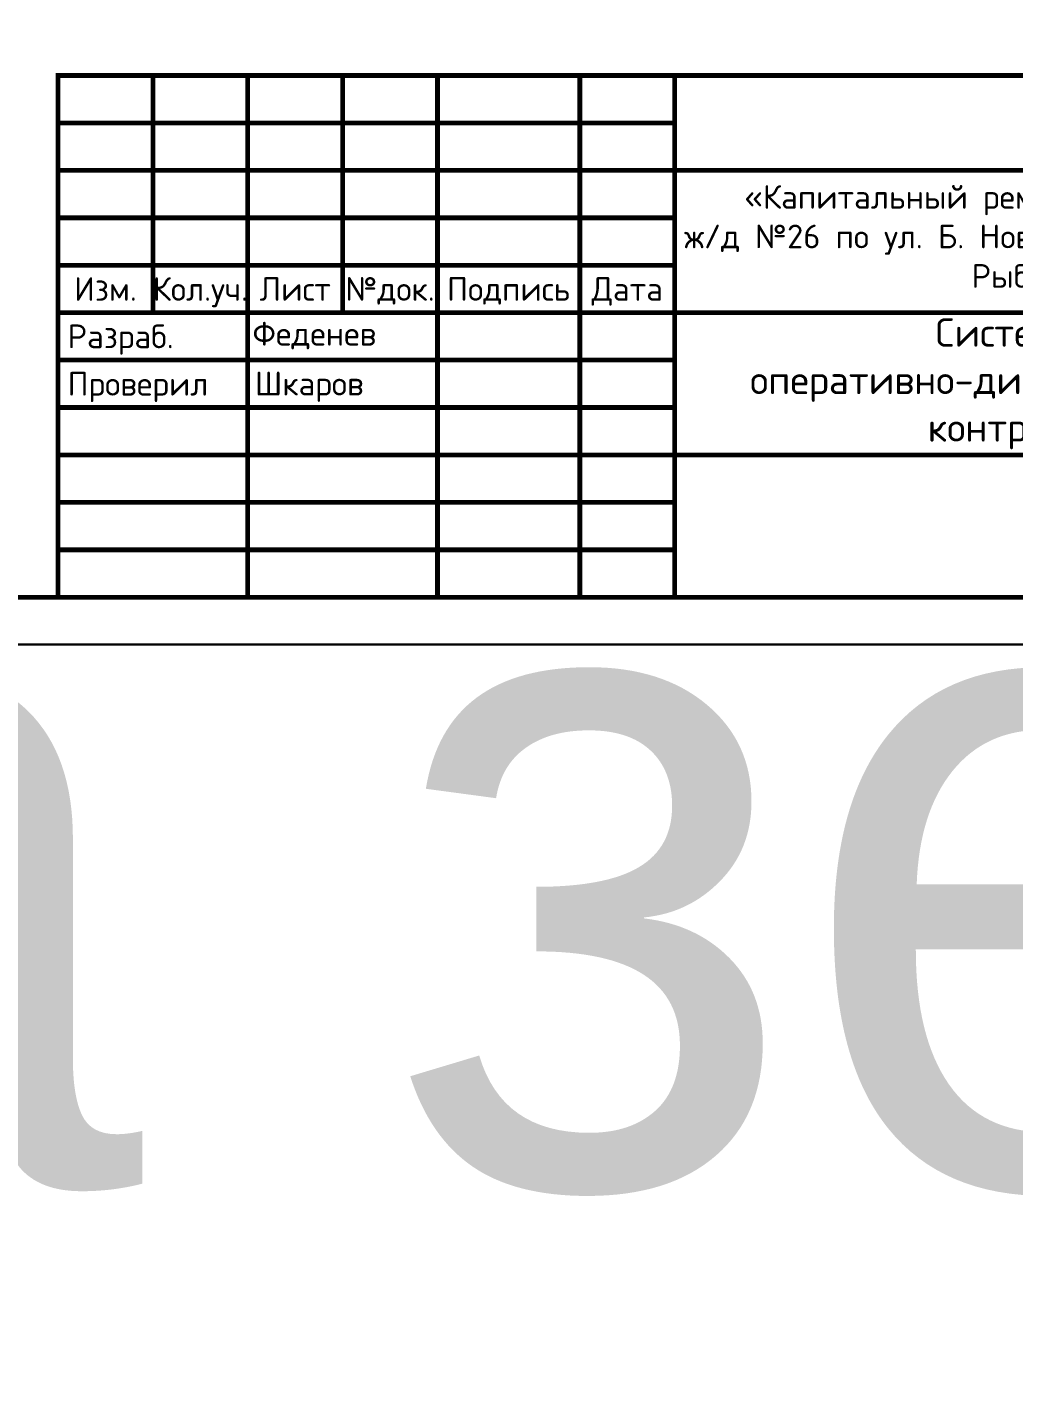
# Model space of a CAD drawing. Header units: millimetres. Extents: x -112426 to 8831, y 1218 to 38707.
# Drawn here: x 4629.2 to 4733.2, y 1322.9 to 1466.3 of the extents above; entities that cross this region are included whole.
import ezdxf
from ezdxf.enums import TextEntityAlignment as Align

# ---------------------------------------------------------------- set-up
doc = ezdxf.new("R2018")
doc.units = ezdxf.units.MM
doc.layers.add('Размеры на чертеже', color=250, linetype='Continuous', lineweight=25)
doc.styles.add('-ISOCPEUR-', font='isocpeur.ttf')
doc.styles.get("Standard").update_dxf_attribs({"font": 'arial.ttf'})

# ---------------------------------------------------------------- blocks, each defined once
blk = doc.blocks.new('*U168')
blk.add_lwpolyline([(0, 0), (420, 0), (420, -297), (0, -297)], close=True)
at = {"const_width": 0.5}
blk.add_lwpolyline([(20, -5), (415, -5), (415, -292), (20, -292)], close=True, dxfattribs=at)
for points in [[(230, -292), (230, -237), (415, -237)], [(240, -237), (240, -262)], [(250, -237), (250, -292)], [(260, -237), (260, -262)], [(270, -237), (270, -292)], [(285, -237), (285, -292)], [(295, -237), (295, -292)], [(230, -242), (295, -242)], [(230, -247), (295, -247)], [(295, -247), (415, -247)], [(230, -252), (295, -252)], [(230, -257), (295, -257)], [(230, -262), (415, -262)], [(230, -267), (295, -267)], [(230, -272), (295, -272)], [(230, -277), (295, -277)], [(295, -277), (415, -277)], [(230, -282), (295, -282)], [(230, -287), (295, -287)]]:
    blk.add_lwpolyline(points, dxfattribs=at)
at = {"style": '-ISOCPEUR-'}
for s, p in [('Изм.', (235, -259.5)), ('Кол.уч.', (245, -259.5)), ('Лист', (255, -259.5)), ('№док.', (265, -259.5)), ('Подпись', (277.5, -259.5)), ('Дата', (290, -259.5))]:
    blk.add_text(s, height=2.5, dxfattribs=at).set_placement(p, align=Align.MIDDLE_CENTER)
for s, p in [('Разраб.', (231, -264.5)), ('Проверил', (231, -269.5))]:
    blk.add_text(s, height=2.5, dxfattribs=at).set_placement(p, align=Align.MIDDLE_LEFT)
for s, insert, char_height, width, attachment_point in [('\\pxi1.28618,qc;{\\C7;«Капитальный ремонт (реконструкция) тепловых сетей от УП у ж/д №26 по ул. Б. Новикова до ТК-8018 ул. Расплетина, д 7 в ГО г. Рыбинск Ярославской области».}', (296.05, -248.55), 2.5, 110.5288, 1), ('Система оперативно-дистанционного контроля ', (330, -269.5), 3, 70, 5)]:
    blk.add_mtext(s, dxfattribs=dict(at, insert=insert, char_height=char_height, width=width, attachment_point=attachment_point))
blk.add_attdef('РАЗРАБОТАЛ', text='', height=2.5, dxfattribs=at).set_placement((250.5, -264.22), align=Align.MIDDLE_LEFT)
at = {"style": '-ISOCPEUR-', "flags": 8}
for tag, height, p in [('ДАТА', 2.5, (290.07, -264.4)), ('ДАТА1', 2.5, (290.07, -269.4)), ('ЛИСТ', 3, (386.39, -271.92)), ('ЛИСТОВ', 3, (403.89, -271.92)), ('ФОРМАТ', 3, (380.97, -294.75))]:
    blk.add_attdef(tag, text='', height=height, dxfattribs=at).set_placement(p, align=Align.MIDDLE_CENTER)
at = {"style": '-ISOCPEUR-'}
blk.add_attdef('ПРОВЕРИЛ', (250.75, -270.73), '', height=2.5, dxfattribs=at)
at = {"lineweight": 30, "flags": 104}
blk.add_attdef('ИМЯ_ЧЕРТЕЖА', text='', height=3, dxfattribs=at).set_placement((333.63, -284.13), align=Align.MIDDLE_CENTER)

msp = doc.modelspace()

# ---------------------------------------------------------------- linework, layer by layer
msp.add_line((1042.939, 1401.16), (6319.699, 1401.16))

# ---------------------------------------------------------------- block references
at = {"layer": 'Размеры на чертеже', "lineweight": 90}
ref = msp.add_blockref('*U168', (3917.536, 1698.16), dxfattribs=at)
lines = msp.add_mtext('Ковер на земный у т/к Г-5/11', dxfattribs={"layer": '0', "insert": (4251.162, 1414.035), "char_height": 70, "attachment_point": 1})
ref.add_attrib('ИМЯ_ЧЕРТЕЖА', '', (4251.162, 1414.035), dxfattribs={"flags": 104}).embed_mtext(lines)
ref = msp.add_blockref('*U168', (4402.476, 1698.16), dxfattribs=at)
ref.add_attrib('РАЗРАБОТАЛ', 'Феденев', dxfattribs={"layer": '0', "height": 2.5, "style": '-ISOCPEUR-'}).set_placement((4652.976, 1433.936), align=Align.MIDDLE_LEFT)
ref.add_attrib('ПРОВЕРИЛ', 'Шкаров', (4653.225, 1427.431), dxfattribs={"layer": '0', "height": 2.5, "style": '-ISOCPEUR-'})

doc.saveas('drawing.dxf')
